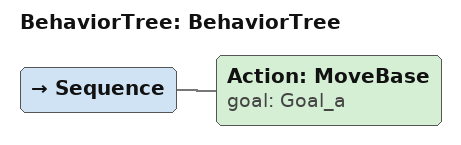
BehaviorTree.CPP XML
<?xml version="1.0"?>
<root main_tree_to_execute="BehaviorTree">
    <BehaviorTree ID="BehaviorTree">
        <Sequence>
            <Action ID="MoveBase" goal="Goal_a"/>
        </Sequence>
    </BehaviorTree>
</root>
